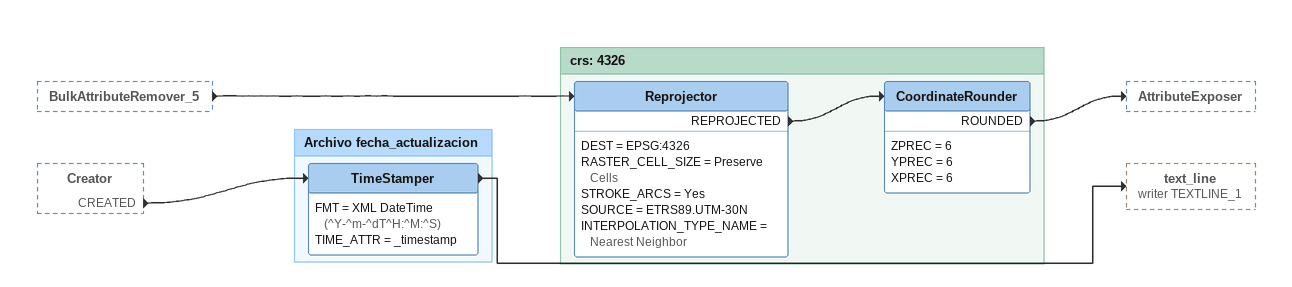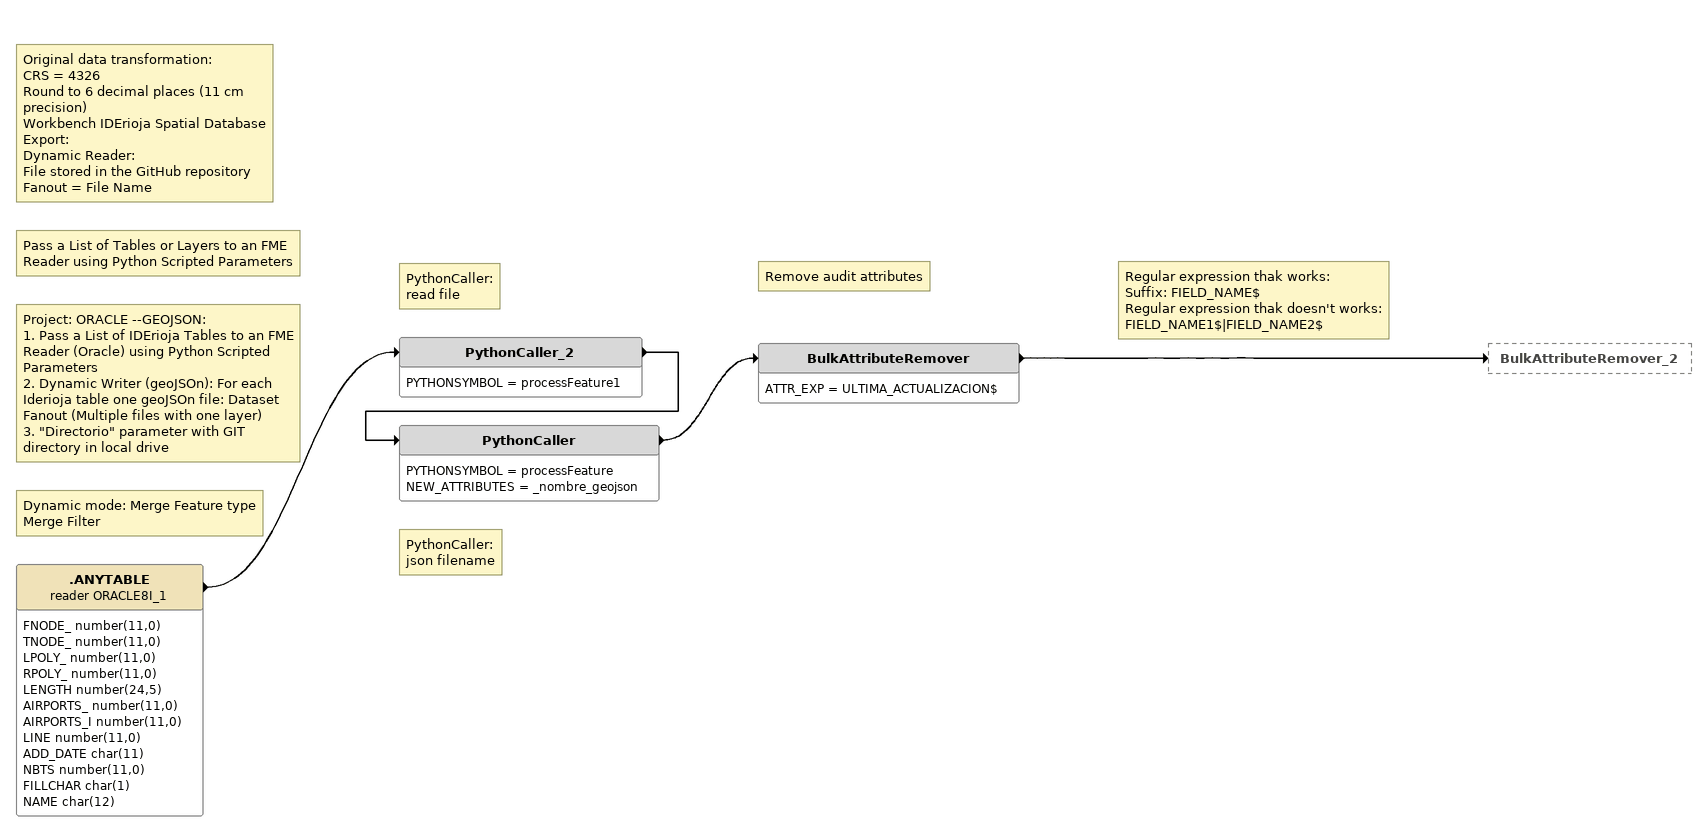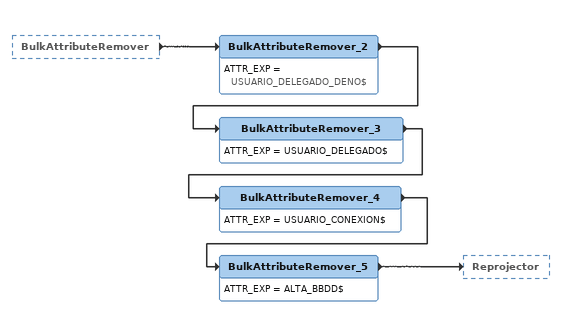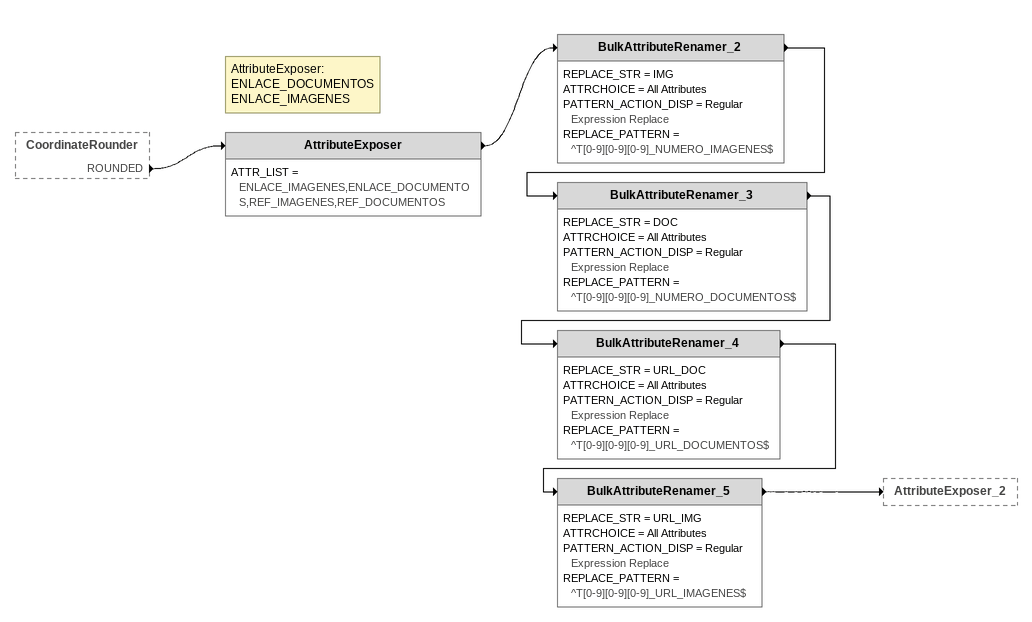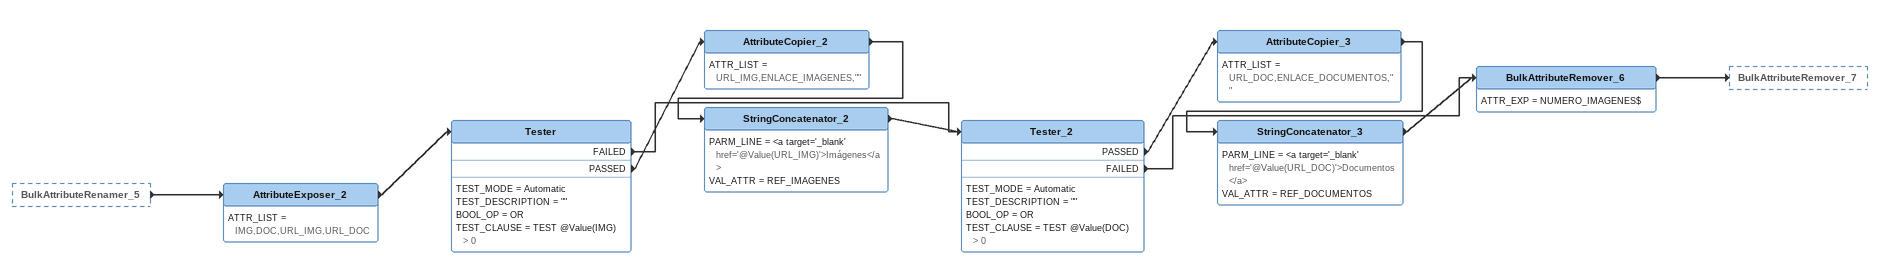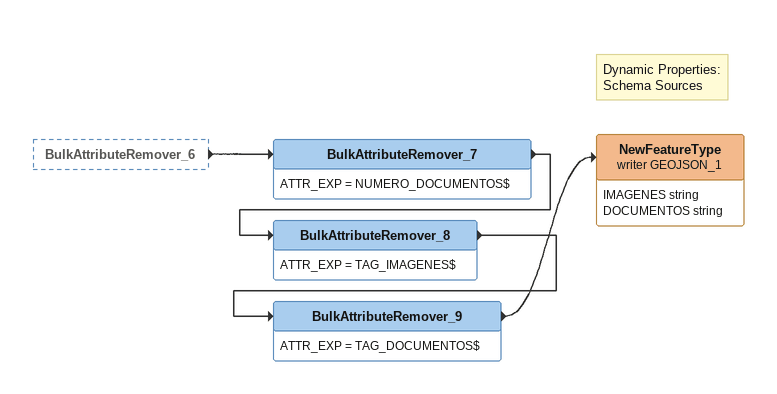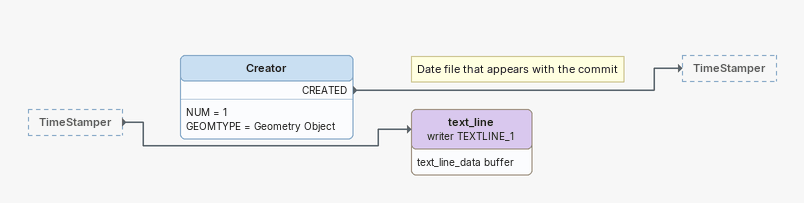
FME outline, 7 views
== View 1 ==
BulkAttributeRemover_5 [outside]
    -> Reprojector
Creator [outside]
    CREATED -> TimeStamper

Bookmark: crs: 4326
Reprojector
    DEST = EPSG:4326
    RASTER_CELL_SIZE = Preserve Cells
    STROKE_ARCS = Yes
    SOURCE = ETRS89.UTM-30N
    INTERPOLATION_TYPE_NAME = Nearest Neighbor
    REPROJECTED -> CoordinateRounder
CoordinateRounder
    ZPREC = 6
    YPREC = 6
    XPREC = 6
    ROUNDED -> AttributeExposer

Bookmark: Archivo fecha_actualizacion
TimeStamper
    FMT = XML DateTime (^Y-^m-^dT^H:^M:^S)
    TIME_ATTR = _timestamp
    -> text_line (writer TEXTLINE_1)

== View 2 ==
Note: Original data transformation: / CRS = 4326 / Round to 6 decimal places (11 cm precision) / Workbench IDErioja Spatial Database Export: / Dynamic Reader: / File stored in the GitHub repository / Fanout = File Name
Note: Pass a List of Tables or Layers to an FME Reader using Python Scripted Parameters
Note: Project: ORACLE --GEOJSON: / 1. Pass a List of IDErioja Tables to an FME Reader (Oracle) using Python Scripted Parameters / 2. Dynamic Writer (geoJSOn): For each Iderioja table one geoJSOn file: Dataset Fanout (Multiple files with one layer) / 3. "Directorio" parameter with GIT directory in local drive
Note: Dynamic mode: Merge Feature type / Merge Filter
.ANYTABLE (reader ORACLE8I_1)
    attributes: FNODE_ number(11,0), TNODE_ number(11,0), LPOLY_ number(11,0), RPOLY_ number(11,0), LENGTH number(24,5), AIRPORTS_ number(11,0), AIRPORTS_I number(11,0), LINE number(11,0), ADD_DATE char(11), NBTS number(11,0), FILLCHAR char(1), NAME char(12)
    -> PythonCaller_2
Note: PythonCaller: / read file
PythonCaller_2
    PYTHONSYMBOL = processFeature1
    -> PythonCaller
Note: PythonCaller: / json filename
PythonCaller
    PYTHONSYMBOL = processFeature
    NEW_ATTRIBUTES = _nombre_geojson
    -> BulkAttributeRemover
Note: Remove audit attributes
Note: Regular expression thak works: / Suffix: FIELD_NAME$ / Regular expression thak doesn't works: / FIELD_NAME1$|FIELD_NAME2$
BulkAttributeRemover
    ATTR_EXP = ULTIMA_ACTUALIZACION$
    -> BulkAttributeRemover_2

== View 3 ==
BulkAttributeRemover [outside]
    -> BulkAttributeRemover_2
BulkAttributeRemover_2
    ATTR_EXP = USUARIO_DELEGADO_DENO$
    -> BulkAttributeRemover_3
BulkAttributeRemover_3
    ATTR_EXP = USUARIO_DELEGADO$
    -> BulkAttributeRemover_4
BulkAttributeRemover_4
    ATTR_EXP = USUARIO_CONEXION$
    -> BulkAttributeRemover_5
BulkAttributeRemover_5
    ATTR_EXP = ALTA_BBDD$
    -> Reprojector

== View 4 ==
CoordinateRounder [outside]
    ROUNDED -> AttributeExposer
Note: AttributeExposer: / ENLACE_DOCUMENTOS / ENLACE_IMAGENES
AttributeExposer
    ATTR_LIST = ENLACE_IMAGENES,ENLACE_DOCUMENTOS,REF_IMAGENES,REF_DOCUMENTOS
    -> BulkAttributeRenamer_2
BulkAttributeRenamer_2
    REPLACE_STR = IMG
    ATTRCHOICE = All Attributes
    PATTERN_ACTION_DISP = Regular Expression Replace
    REPLACE_PATTERN = ^T[0-9][0-9][0-9]_NUMERO_IMAGENES$
    -> BulkAttributeRenamer_3
BulkAttributeRenamer_3
    REPLACE_STR = DOC
    ATTRCHOICE = All Attributes
    PATTERN_ACTION_DISP = Regular Expression Replace
    REPLACE_PATTERN = ^T[0-9][0-9][0-9]_NUMERO_DOCUMENTOS$
    -> BulkAttributeRenamer_4
BulkAttributeRenamer_4
    REPLACE_STR = URL_DOC
    ATTRCHOICE = All Attributes
    PATTERN_ACTION_DISP = Regular Expression Replace
    REPLACE_PATTERN = ^T[0-9][0-9][0-9]_URL_DOCUMENTOS$
    -> BulkAttributeRenamer_5
BulkAttributeRenamer_5
    REPLACE_STR = URL_IMG
    ATTRCHOICE = All Attributes
    PATTERN_ACTION_DISP = Regular Expression Replace
    REPLACE_PATTERN = ^T[0-9][0-9][0-9]_URL_IMAGENES$
    -> AttributeExposer_2

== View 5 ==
BulkAttributeRenamer_5 [outside]
    -> AttributeExposer_2
AttributeExposer_2
    ATTR_LIST = IMG,DOC,URL_IMG,URL_DOC
    -> Tester
Tester
    TEST_MODE = Automatic
    TEST_DESCRIPTION = ""
    BOOL_OP = OR
    TEST_CLAUSE = TEST @Value(IMG) > 0
    FAILED -> Tester_2
    PASSED -> AttributeCopier_2
AttributeCopier_2
    ATTR_LIST = URL_IMG,ENLACE_IMAGENES,""
    -> StringConcatenator_2
StringConcatenator_2
    PARM_LINE = <a target='_blank' href='@Value(URL_IMG)'>Imágenes</a>
    VAL_ATTR = REF_IMAGENES
    -> Tester_2
Tester_2
    TEST_MODE = Automatic
    TEST_DESCRIPTION = ""
    BOOL_OP = OR
    TEST_CLAUSE = TEST @Value(DOC) > 0
    PASSED -> AttributeCopier_3
    FAILED -> BulkAttributeRemover_6
AttributeCopier_3
    ATTR_LIST = URL_DOC,ENLACE_DOCUMENTOS,""
    -> StringConcatenator_3
StringConcatenator_3
    PARM_LINE = <a target='_blank' href='@Value(URL_DOC)'>Documentos</a>
    VAL_ATTR = REF_DOCUMENTOS
    -> BulkAttributeRemover_6
BulkAttributeRemover_6
    ATTR_EXP = NUMERO_IMAGENES$
    -> BulkAttributeRemover_7

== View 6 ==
BulkAttributeRemover_6 [outside]
    -> BulkAttributeRemover_7
BulkAttributeRemover_7
    ATTR_EXP = NUMERO_DOCUMENTOS$
    -> BulkAttributeRemover_8
BulkAttributeRemover_8
    ATTR_EXP = TAG_IMAGENES$
    -> BulkAttributeRemover_9
BulkAttributeRemover_9
    ATTR_EXP = TAG_DOCUMENTOS$
    -> NewFeatureType (writer GEOJSON_1)
Note: Dynamic Properties: / Schema Sources
NewFeatureType (writer GEOJSON_1)
    attributes: IMAGENES string, DOCUMENTOS string

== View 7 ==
TimeStamper [outside]
    -> text_line (writer TEXTLINE_1)
Creator
    NUM = 1
    GEOMTYPE = Geometry Object
    CREATED -> TimeStamper
Note: Date file that appears with the commit
text_line (writer TEXTLINE_1)
    attributes: text_line_data buffer
